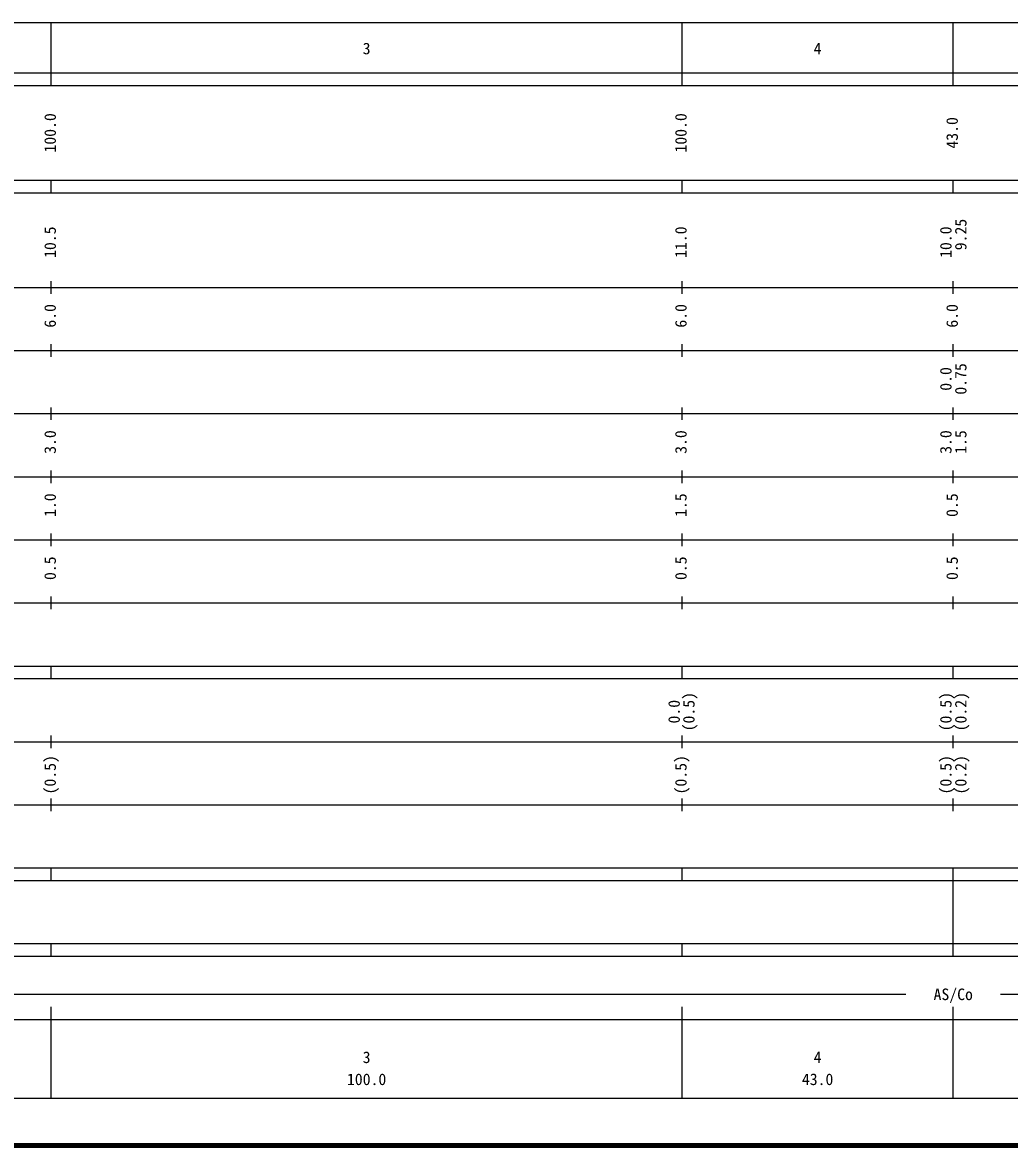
# Model space of a CAD drawing. Units: millimetres on the paper, enlarged 1000 times. Extents: x 40000 to 680000, y 20000 to 380000.
# Drawn here: x 263435 to 419928, y 20000 to 198000 of the extents above; entities that cross this region are included whole.
import ezdxf
from ezdxf.enums import TextEntityAlignment as Align

# ---------------------------------------------------------------- set-up
doc = ezdxf.new("R2010")
doc.units = ezdxf.units.MM
doc.header["$LTSCALE"] = 1000
doc.layers.add('M-TTL', color=2, linetype='Continuous', lineweight=140)
doc.layers.add('M-TTL-BAND', color=7, linetype='Continuous', lineweight=25)
doc.styles.add('ＭＳ ゴシック', font='')
doc.styles.get('ＭＳ ゴシック').set_extended_font_data('MS Gothic')

msp = doc.modelspace()

# ---------------------------------------------------------------- linework, layer by layer
at = {"layer": 'M-TTL'}
msp.add_line((40000, 20000), (680000, 20000), dxfattribs=at)
at = {"layer": 'M-TTL-BAND'}
for p, q in [((68000, 198000), (579000, 198000)), ((268000, 188000), (268000, 198000)), ((368000, 188000), (368000, 198000)), ((411000, 188000), (411000, 198000)), ((40000, 190000), (579000, 190000)), ((40000, 188000), (579000, 188000)), ((40000, 173000), (579000, 173000)), ((268000, 171000), (268000, 173000)), ((368000, 171000), (368000, 173000)), ((411000, 171000), (411000, 173000)), ((40000, 171000), (579000, 171000)), ((268000, 155000), (268000, 157000)), ((368000, 155000), (368000, 157000)), ((411000, 155000), (411000, 157000)), ((40000, 156000), (579000, 156000)), ((46000, 146000), (579000, 146000)), ((268000, 145000), (268000, 147000)), ((368000, 145000), (368000, 147000)), ((411000, 145000), (411000, 147000)), ((52000, 136000), (579000, 136000)), ((268000, 135000), (268000, 137000)), ((368000, 135000), (368000, 137000)), ((411000, 135000), (411000, 137000)), ((268000, 125000), (268000, 127000)), ((368000, 125000), (368000, 127000)), ((411000, 125000), (411000, 127000)), ((46000, 126000), (579000, 126000)), ((52000, 116000), (579000, 116000)), ((268000, 115000), (268000, 117000)), ((368000, 115000), (368000, 117000)), ((411000, 115000), (411000, 117000)), ((268000, 105000), (268000, 107000)), ((368000, 105000), (368000, 107000)), ((411000, 105000), (411000, 107000)), ((46000, 106000), (579000, 106000)), ((40000, 96000), (579000, 96000)), ((268000, 94000), (268000, 96000)), ((368000, 94000), (368000, 96000)), ((411000, 94000), (411000, 96000)), ((40000, 94000), (579000, 94000)), ((49000, 84000), (579000, 84000)), ((268000, 83000), (268000, 85000)), ((368000, 83000), (368000, 85000)), ((411000, 83000), (411000, 85000)), ((268000, 73000), (268000, 75000)), ((368000, 73000), (368000, 75000)), ((411000, 73000), (411000, 75000)), ((40000, 74000), (579000, 74000)), ((40000, 64000), (579000, 64000)), ((268000, 62000), (268000, 64000)), ((368000, 62000), (368000, 64000)), ((411000, 62000), (411000, 64000)), ((40000, 62000), (579000, 62000)), ((411000, 52000), (411000, 62000)), ((40000, 52000), (579000, 52000)), ((268000, 50000), (268000, 52000)), ((368000, 50000), (368000, 52000)), ((411000, 50000), (411000, 52000)), ((40000, 50000), (579000, 50000)), ((71000, 44000), (403500, 44000)), ((418500, 44000), (565000, 44000)), ((268000, 27500), (268000, 42000)), ((368000, 27500), (368000, 42000)), ((411000, 27500), (411000, 42000)), ((40000, 40000), (579000, 40000)), ((68000, 27500), (579000, 27500))]:
    msp.add_line(p, q, dxfattribs=at)

# ---------------------------------------------------------------- texts
at = {"layer": 'M-TTL-BAND', "style": 'ＭＳ ゴシック'}
for s, p in [('3', (318000, 192405)), ('4', (389500, 192405)), ('AS/Co', (411000, 42500)), ('3', (318000, 32523)), ('4', (389500, 32523)), ('100.0', (318000, 29033)), ('43.0', (389500, 29033))]:
    msp.add_text(s, height=1833, dxfattribs=at).set_placement(p, align=Align.BOTTOM_CENTER)
for s, p in [('100.0', (269283, 180500)), ('100.0', (369283, 180500)), ('43.0', (412283, 180500)), ('9.25', (413653, 164385)), ('10.5', (269283, 163174)), ('11.0', (369283, 163174)), ('10.0', (411283, 163174)), ('6.0', (269283, 151500)), ('6.0', (369283, 151500)), ('6.0', (412283, 151500)), ('0.0', (411283, 141500)), ('0.75', (413653, 141500)), ('3.0', (269283, 131500)), ('3.0', (369283, 131500)), ('3.0', (411283, 131500)), ('1.5', (413653, 131500)), ('1.0', (269283, 121500)), ('1.5', (369283, 121500)), ('0.5', (412283, 121500)), ('0.5', (269283, 111500)), ('0.5', (369283, 111500)), ('0.5', (412283, 111500)), ('(0.5)', (370542, 88764)), ('(0.5)', (411283, 88764)), ('(0.2)', (413653, 88764)), ('0.0', (368204, 88764)), ('(0.5)', (269283, 78764)), ('(0.5)', (369283, 78764)), ('(0.5)', (411283, 78764)), ('(0.2)', (413653, 78764))]:
    msp.add_text(s, height=1833, rotation=90, dxfattribs=at).set_placement(p, align=Align.BOTTOM_CENTER)

doc.saveas('drawing.dxf')
